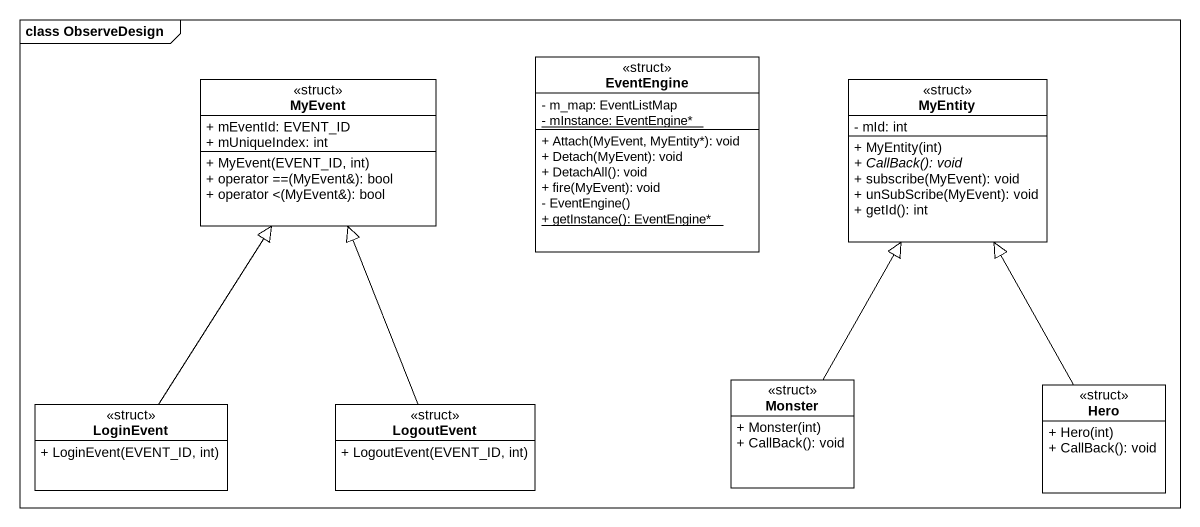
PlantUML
@startuml
mainframe class ObserveDesign
hide circle
hide empty members
skinparam classAttributeIconSize 0
class MyEvent <<struct>> {
  + mEventId: EVENT_ID
  + mUniqueIndex: int
  + MyEvent(EVENT_ID, int)
  + operator ==(MyEvent&): bool
  + operator <(MyEvent&): bool
}
class EventEngine <<struct>> {
  - m_map: EventListMap
  {static} - mInstance: EventEngine*
  + Attach(MyEvent, MyEntity*): void
  + Detach(MyEvent): void
  + DetachAll(): void
  + fire(MyEvent): void
  - EventEngine()
  {static} + getInstance(): EventEngine*
}
class MyEntity <<struct>> {
  - mId: int
  + MyEntity(int)
  {abstract} + CallBack(): void
  + subscribe(MyEvent): void
  + unSubScribe(MyEvent): void
  + getId(): int
}
class LoginEvent <<struct>> {
  + LoginEvent(EVENT_ID, int)
}
class LogoutEvent <<struct>> {
  + LogoutEvent(EVENT_ID, int)
}
class Monster <<struct>> {
  + Monster(int)
  + CallBack(): void
}
class Hero <<struct>> {
  + Hero(int)
  + CallBack(): void
}
LoginEvent -up-|> MyEvent
LogoutEvent -up-|> MyEvent
Monster -up-|> MyEntity
Hero -up-|> MyEntity
@enduml
